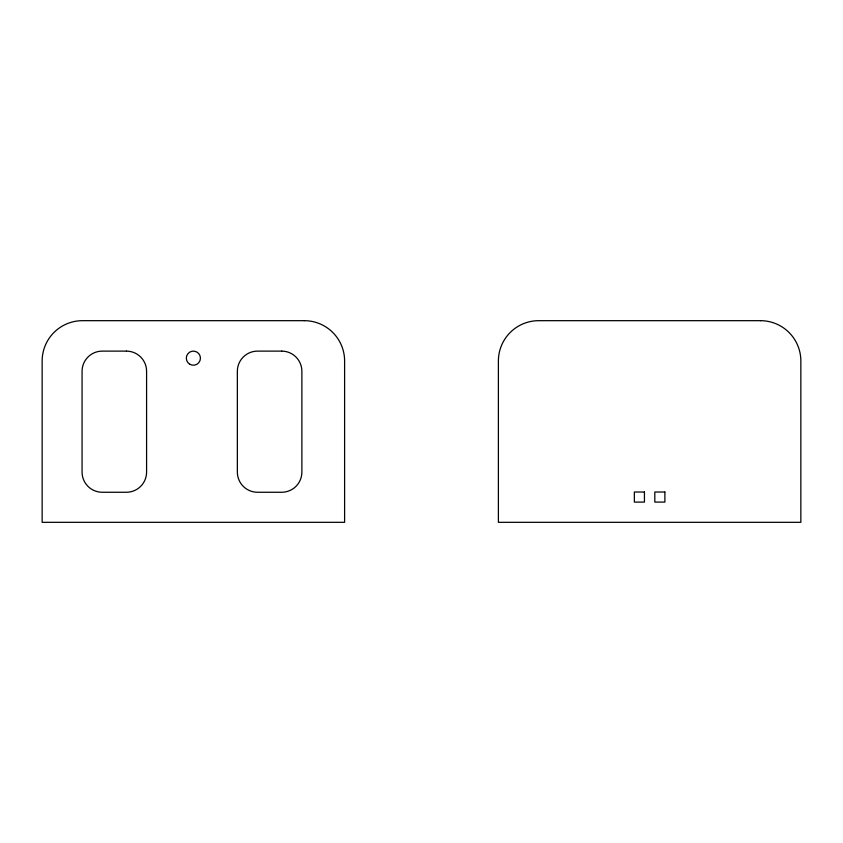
<?xml version="1.0" encoding="UTF-8"?>
<svg xmlns="http://www.w3.org/2000/svg" width="843" height="843" viewBox="0 0 843 843"><rect width="100%" height="100%" fill="white"/><g stroke="black" fill="none" stroke-linecap="round" stroke-linejoin="round"><path stroke-width="1.26" d="M304.281 320.677L82.477 320.677A40.327 40.327 0 0 0 42.15 361.004L42.15 522.323L344.608 522.323L344.608 361.004A40.327 40.327 0 0 0 304.281 320.677M760.523 320.677L538.719 320.677A40.327 40.327 0 0 0 498.392 361.004L498.392 522.323L800.85 522.323L800.85 361.004A40.327 40.327 0 0 0 760.523 320.677M126.429 351.12L102.235 351.12A20.169 20.169 0 0 0 82.066 371.278L82.066 472.101A20.169 20.169 0 0 0 102.235 492.259L126.429 492.259A20.169 20.169 0 0 0 146.587 472.101L146.587 371.278A20.169 20.169 0 0 0 126.429 351.12M281.72 351.12L257.526 351.12A20.169 20.169 0 0 0 237.357 371.278L237.357 472.101A20.169 20.169 0 0 0 257.526 492.259L281.72 492.259A20.169 20.169 0 0 0 301.878 472.101L301.878 371.278A20.169 20.169 0 0 0 281.72 351.12M644.442 492.017L634.357 492.017L634.357 502.091L644.442 502.091L644.442 492.017M664.885 492.017L654.811 492.017L654.811 502.091L664.885 502.091L664.885 492.017M189.844 364.281A7.06 7.06 0 0 0 200.434 358.17A7.06 7.06 0 0 0 189.844 352.058A7.06 7.06 0 0 0 189.844 364.281"/></g></svg>
